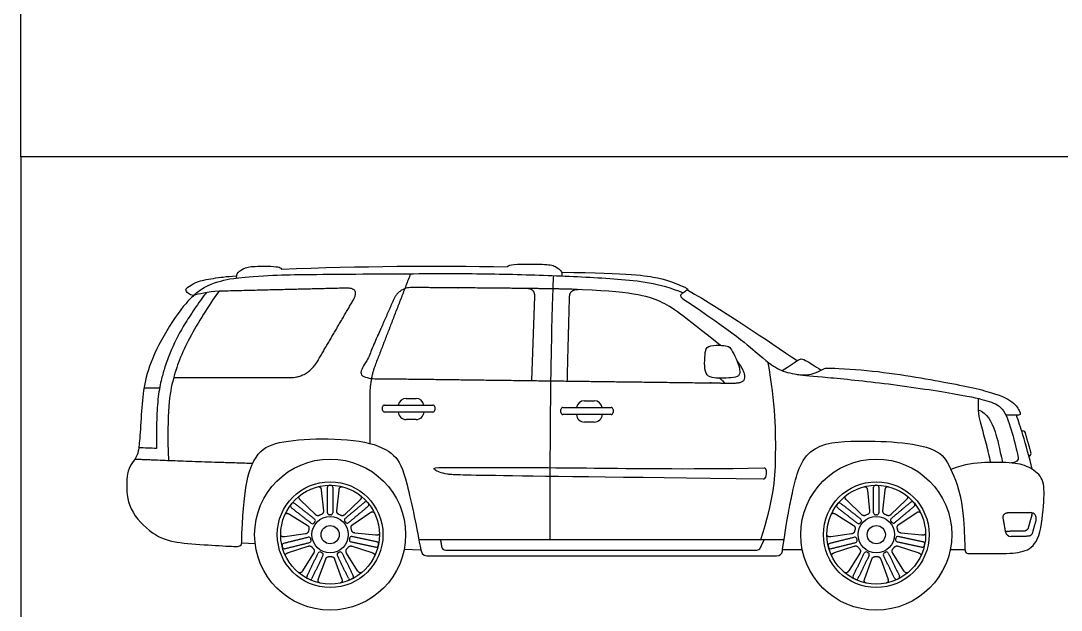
# Model space of a CAD drawing. Header units: millimetres. Extents: x 0.5 to 46.1, y 0.3 to 28.2.
# Drawn here: x 23.8 to 29.63, y 3.29 to 6.6 of the extents above; entities that cross this region are included whole.
import ezdxf

# ---------------------------------------------------------------- set-up
doc = ezdxf.new("R2010")
doc.units = ezdxf.units.MM
doc.layers.add('AG-TRANSPORT', color=7, linetype='Continuous', true_color=0x66ccff)
doc.layers.add('X-VPRT', color=6, linetype='Continuous', true_color=0xff00ff)

msp = doc.modelspace()

# ---------------------------------------------------------------- linework, layer by layer
at = {"layer": 'AG-TRANSPORT'}
msp.add_line((26.0285, 3.691), (28.076, 3.691), dxfattribs=at)
for points in [[(26.6621, 4.5804), (26.6784, 5.0525)], [(24.5756, 4.5376), (24.4879, 4.5376)], [(25.4816, 3.9671), (25.4938, 3.8514)], [(25.5692, 3.8514), (25.5814, 3.9671)], [(28.5424, 3.9671), (28.5546, 3.8514)], [(28.63, 3.8514), (28.6422, 3.9671)], [(25.4493, 3.8296), (25.3657, 3.9105)], [(25.6974, 3.9105), (25.6137, 3.8296)], [(28.5101, 3.8296), (28.4265, 3.9105)], [(28.7582, 3.9105), (28.6745, 3.8296)], [(25.3042, 3.8319), (25.4029, 3.7703)], [(25.4776, 3.8282), (25.4728, 3.8259)], [(25.4823, 3.8305), (25.4776, 3.8282)], [(25.5854, 3.8282), (25.5807, 3.8305)], [(25.5902, 3.8259), (25.5854, 3.8282)], [(25.6582, 3.7747), (25.7547, 3.8397)], [(28.365, 3.8319), (28.4637, 3.7703)], [(28.5384, 3.8282), (28.5336, 3.8259)], [(28.5431, 3.8305), (28.5384, 3.8282)], [(28.6462, 3.8282), (28.6415, 3.8305)], [(28.651, 3.8259), (28.6462, 3.8282)], [(28.719, 3.7747), (28.8155, 3.8397)], [(25.4112, 3.7432), (25.4101, 3.738)], [(25.4123, 3.7484), (25.4112, 3.7432)], [(25.6509, 3.7474), (25.6496, 3.7525)], [(25.6521, 3.7423), (25.6509, 3.7474)], [(28.472, 3.7432), (28.4709, 3.738)], [(28.4731, 3.7484), (28.472, 3.7432)], [(28.7117, 3.7474), (28.7104, 3.7525)], [(28.7129, 3.7423), (28.7117, 3.7474)], [(25.3926, 3.7218), (25.2774, 3.7057)], [(25.7859, 3.7146), (25.6702, 3.7267)], [(28.4534, 3.7218), (28.3382, 3.7057)], [(28.8467, 3.7146), (28.731, 3.7267)], [(25.0357, 3.6712), (25.1113, 3.6683)], [(25.2979, 3.617), (25.4085, 3.653)], [(25.4313, 3.6461), (25.4346, 3.6419)], [(25.4346, 3.6419), (25.4378, 3.6377)], [(25.6252, 3.6377), (25.6284, 3.6419)], [(25.6284, 3.6419), (25.6317, 3.6461)], [(25.6545, 3.653), (25.7651, 3.617)], [(25.9466, 3.6357), (26.039, 3.6321)], [(28.0673, 3.6343), (28.1775, 3.6343)], [(28.3587, 3.617), (28.4693, 3.653)], [(28.4921, 3.6461), (28.4954, 3.6419)], [(28.4954, 3.6419), (28.4986, 3.6377)], [(28.686, 3.6377), (28.6892, 3.6419)], [(28.6892, 3.6419), (28.6925, 3.6461)], [(28.7153, 3.653), (28.8259, 3.617)], [(29.0072, 3.6343), (29.089, 3.6343)], [(25.439, 3.6139), (25.3773, 3.5153)], [(25.467, 3.4715), (25.5067, 3.5809)], [(25.5262, 3.5946), (25.5315, 3.5946)], [(25.5315, 3.5946), (25.5368, 3.5946)], [(25.5563, 3.5809), (25.596, 3.4715)], [(25.6857, 3.5153), (25.624, 3.6139)], [(28.4998, 3.6139), (28.4381, 3.5153)], [(28.5278, 3.4715), (28.5675, 3.5809)], [(28.587, 3.5946), (28.5923, 3.5946)], [(28.5923, 3.5946), (28.5976, 3.5946)], [(28.6171, 3.5809), (28.6568, 3.4715)], [(28.7465, 3.5153), (28.6848, 3.6139)]]:
    msp.add_lwpolyline(points, dxfattribs=at)
for centre, radius in [((25.5315, 3.7176), 0.4231), ((28.5923, 3.7176), 0.4231), ((25.5315, 3.7176), 0.2962), ((25.5315, 3.7176), 0.2768), ((28.5923, 3.7176), 0.2962), ((28.5923, 3.7176), 0.2768), ((25.5315, 3.7176), 0.102), ((28.5923, 3.7176), 0.102), ((25.5315, 3.7176), 0.0509), ((28.5923, 3.7176), 0.0509)]:
    msp.add_circle(centre, radius, dxfattribs=at)
for centre, radius, start, end in [((25.8367, 4.4325), 0.0111, 90, 180), ((25.9576, 4.4363), 0.0447, 90, 170.57033), ((26.013, 4.4363), 0.0447, 9.42967, 90), ((26.1068, 4.4325), 0.0111, 0, 90), ((26.9565, 4.4225), 0.0447, 90, 170.57033), ((27.0119, 4.4225), 0.0447, 9.42967, 90), ((25.8367, 4.4154), 0.0111, 180, 270), ((25.9576, 4.4069), 0.0447, 183.37292, 270), ((26.013, 4.4069), 0.0447, 270, 356.62708), ((26.1068, 4.4154), 0.0111, 270, 0), ((26.8357, 4.4187), 0.0111, 90, 180), ((26.8357, 4.4016), 0.0111, 180, 270), ((26.9565, 4.3931), 0.0447, 183.37292, 270), ((27.0119, 4.3931), 0.0447, 270, 356.62708), ((27.1058, 4.4187), 0.0111, 0, 90), ((27.1058, 4.4016), 0.0111, 270, 0), ((29.4124, 4.2826), 0.016, 106.12589, 108.43064), ((29.4124, 4.2826), 0.016, 16.12589, 106.12589), ((29.444, 4.1734), 0.016, 282.99731, 286.12589), ((29.444, 4.1734), 0.016, 286.12589, 16.12589), ((27.9639, 4.0802), 0.0107, 2.22381, 90.83007), ((27.9613, 4.0396), 0.0107, 269.30198, 347.93138), ((25.5282, 3.9826), 0.0118, 90.02403, 180.02403), ((25.5346, 3.9826), 0.0118, 0.02403, 90.02403), ((28.589, 3.9826), 0.0118, 90.02403, 180.02403), ((28.5954, 3.9826), 0.0118, 0.02403, 90.02403), ((25.3208, 3.8783), 0.0118, 141.97597, 231.97597), ((25.3248, 3.8834), 0.0118, 51.97597, 141.97597), ((25.7325, 3.8904), 0.0118, 39.97597, 129.97597), ((25.7367, 3.8854), 0.0118, 309.97597, 39.97597), ((28.3816, 3.8783), 0.0118, 141.97597, 231.97597), ((28.3856, 3.8834), 0.0118, 51.97597, 141.97597), ((28.7933, 3.8904), 0.0118, 39.97597, 129.97597), ((28.7975, 3.8854), 0.0118, 309.97597, 39.97597), ((25.4369, 3.7957), 0.0118, 321.97597, 51.97597), ((25.5282, 3.8403), 0.0118, 180.02403, 270.02403), ((25.5347, 3.8403), 0.0118, 270.02403, 0.02403), ((25.6234, 3.7989), 0.0118, 129.97597, 219.97597), ((28.4977, 3.7957), 0.0118, 321.97597, 51.97597), ((28.589, 3.8403), 0.0118, 180.02403, 270.02403), ((28.5955, 3.8403), 0.0118, 270.02403, 0.02403), ((28.6842, 3.7989), 0.0118, 129.97597, 219.97597), ((29.4573, 3.8092), 0.0316, 344.24883, 90), ((29.4343, 3.838), 0.0316, 344.24883, 2.80475), ((25.4329, 3.7906), 0.0118, 231.97597, 321.97597), ((25.6276, 3.7939), 0.0118, 219.97597, 309.97597), ((28.4937, 3.7906), 0.0118, 231.97597, 321.97597), ((28.6884, 3.7939), 0.0118, 219.97597, 309.97597), ((29.3254, 3.7675), 0.0316, 253.72582, 270.69587), ((29.3484, 3.7387), 0.0316, 190.04935, 270.69587), ((25.4117, 3.6911), 0.0118, 13.97597, 103.97597), ((25.4133, 3.6848), 0.0118, 283.97597, 13.97597), ((25.6508, 3.6889), 0.0118, 167.97597, 257.97597), ((25.6522, 3.6952), 0.0118, 77.97597, 167.97597), ((25.7914, 3.6656), 0.0118, 347.97597, 77.97597), ((28.4725, 3.6911), 0.0118, 13.97597, 103.97597), ((28.4741, 3.6848), 0.0118, 283.97597, 13.97597), ((28.7116, 3.6889), 0.0118, 167.97597, 257.97597), ((28.713, 3.6952), 0.0118, 77.97597, 167.97597), ((28.8522, 3.6656), 0.0118, 347.97597, 77.97597), ((25.2736, 3.6568), 0.0118, 103.97597, 193.97597), ((25.2751, 3.6505), 0.0118, 193.97597, 283.97597), ((25.4749, 3.6088), 0.0118, 64.02403, 154.02403), ((25.4807, 3.6059), 0.0118, 334.02403, 64.02403), ((25.5824, 3.606), 0.0118, 116.02403, 206.02403), ((25.5882, 3.6088), 0.0118, 26.02403, 116.02403), ((25.79, 3.6592), 0.0118, 257.97597, 347.97597), ((26.1773, 3.6525), 0.0213, 189.00743, 270), ((27.9232, 3.6525), 0.0213, 270, 333.89685), ((28.034, 3.6304), 0.0324, 270, 351.74532), ((28.3344, 3.6568), 0.0118, 103.97597, 193.97597), ((28.3359, 3.6505), 0.0118, 193.97597, 283.97597), ((28.5357, 3.6088), 0.0118, 64.02403, 154.02403), ((28.5415, 3.6059), 0.0118, 334.02403, 64.02403), ((28.6432, 3.606), 0.0118, 116.02403, 206.02403), ((28.649, 3.6088), 0.0118, 26.02403, 116.02403), ((28.8508, 3.6592), 0.0118, 257.97597, 347.97597), ((25.4125, 3.4808), 0.0118, 154.02403, 244.02403), ((25.4184, 3.478), 0.0118, 244.02403, 334.02403), ((25.6449, 3.4781), 0.0118, 206.02403, 296.02403), ((25.6507, 3.4809), 0.0118, 296.02403, 26.02403), ((28.4733, 3.4808), 0.0118, 154.02403, 244.02403), ((28.4792, 3.478), 0.0118, 244.02403, 334.02403), ((28.7057, 3.4781), 0.0118, 206.02403, 296.02403), ((28.7115, 3.4809), 0.0118, 296.02403, 26.02403)]:
    msp.add_arc(centre, radius, start, end, dxfattribs=at)
for points, degree, knots in [([(25.008, 5.1546), (25.0073, 5.1625), (25.0064, 5.1806), (25.0485, 5.2138), (25.0999, 5.2218), (25.2438, 5.2216), (25.2534, 5.2113), (25.2591, 5.2052)], 3, [0, 0, 0, 0, 0.275487, 0.661086, 1.159357, 1.787366, 2.073702, 2.073702, 2.073702, 2.073702]), ([(26.524, 5.218), (26.5297, 5.2241), (26.5394, 5.2344), (26.7385, 5.2336), (26.7898, 5.2257), (26.8319, 5.1925), (26.831, 5.1743), (26.8303, 5.1664)], 3, [6.199059, 6.199059, 6.199059, 6.199059, 6.485395, 7.113404, 7.611675, 7.997274, 8.272761, 8.272761, 8.272761, 8.272761]), ([(24.7662, 5.0565), (24.7391, 5.0619), (24.7231, 5.0836), (24.7203, 5.0961), (24.7635, 5.1227), (24.8096, 5.1436), (24.9349, 5.1618), (24.9731, 5.1649), (25.0077, 5.1663)], 3, [0, 0, 0, 0, 0.788432, 1.576864, 2.365296, 3.153728, 3.94216, 4.563621, 4.563621, 4.563621, 4.563621]), ([(24.7662, 5.0565), (24.8154, 5.1065), (24.9372, 5.1455), (24.9894, 5.1551), (25.2323, 5.1725), (25.4246, 5.1758), (25.9821, 5.179), (26.3756, 5.1813), (26.7846, 5.1695), (27.1459, 5.152), (27.3732, 5.1283), (27.5102, 5.0723)], 3, [0, 0, 0, 0, 0.734495, 1.46899, 1.46899, 1.797409, 2.585841, 3.374273, 4.162705, 4.951137, 5.736955, 5.736955, 5.736955, 5.736955]), ([(25.9821, 5.179), (25.8816, 4.9194), (25.7851, 4.6699), (25.7533, 4.5876), (25.7533, 4.4858), (25.7533, 4.3571), (25.7533, 4.2285)], 2, [0.035579, 0.035579, 0.035579, 1.791132, 1.791132, 2.414547, 2.414547, 3.258581, 3.258581, 3.258581]), ([(24.9095, 5.0808), (24.846, 5.0768), (24.7915, 5.0658), (24.7662, 5.0565), (24.756, 5.0483), (24.6841, 4.9779), (24.5453, 4.7443), (24.4893, 4.5753), (24.4752, 4.4366), (24.4653, 4.2549), (24.4566, 4.1784), (24.449, 4.1601), (24.4381, 4.1413)], 3, [0, 0, 0, 0, 0.445751, 0.445751, 0.445751, 0.925007, 1.404263, 1.883519, 2.362775, 2.842031, 3.321288, 3.800544, 3.800544, 3.800544, 3.800544]), ([(24.8364, 5.0728), (24.8336, 5.0691), (24.8111, 5.0387), (24.7605, 4.9665), (24.6952, 4.8655), (24.6427, 4.7618), (24.6064, 4.6623), (24.5881, 4.5979), (24.5759, 4.5423), (24.5645, 4.4671), (24.5575, 4.352), (24.558, 4.2551), (24.5591, 4.2002), (24.5257, 4.2016), (24.4924, 4.203), (24.459, 4.2044)], 3, [0.232292, 0.232292, 0.232292, 0.232292, 0.27773, 0.597198, 0.923934, 1.461256, 1.738998, 1.964829, 2.120228, 2.299359, 2.712778, 3.253525, 3.253525, 3.253525, 3.582913, 3.582913, 3.582913, 3.582913]), ([(24.9095, 5.0808), (24.8643, 5.0228), (24.735, 4.8188), (24.6455, 4.6032), (24.6159, 4.4111), (24.6248, 4.1334)], 3, [-3.323238, -3.323238, -3.323238, -3.323238, -2.233367, -1.116684, 0, 0, 0, 0]), ([(24.6547, 4.5971), (25.0528, 4.5971), (25.306, 4.5971), (25.3988, 4.5971), (25.4562, 4.6805), (25.5592, 4.8568), (25.6622, 5.0331), (25.6987, 5.1003), (25.621, 5.098), (25.2948, 5.0904), (24.9095, 5.0808)], 2, [-2.688979, -2.688979, -2.688979, -0.073099, -0.073099, 0.530164, 0.530164, 1.869768, 1.869768, 2.362005, 2.362005, 4.980502, 4.980502, 4.980502]), ([(26.8607, 4.5779), (26.8669, 4.8177), (26.8732, 5.0474), (26.8741, 5.0923), (26.9221, 5.0907)], 2, [0, 0, 0, 1.574518, 1.574518, 1.845921, 1.845921, 1.845921]), ([(28.0647, 4.6364), (28.1518, 4.6947), (28.1711, 4.707), (28.2001, 4.6923), (28.2448, 4.6637), (28.2835, 4.6394)], 3, [0, 0, 0, 0, 0.284846, 0.569692, 0.8353351, 0.8353351, 0.8353351, 0.8353351]), ([(28.1451, 4.6157), (28.1799, 4.61), (28.252, 4.6153), (28.2948, 4.6501), (28.3238, 4.6518), (28.5801, 4.6384), (28.9313, 4.5825), (29.244, 4.5191), (29.3667, 4.462), (29.4012, 4.4004), (29.4006, 4.3857), (29.3777, 4.3866), (29.3186, 4.3871)], 3, [0, 0, 0, 0, 0.588467, 1.004904, 1.364562, 1.364562, 2.032186, 2.699809, 3.367433, 4.035056, 4.70268, 5.370303, 5.370303, 5.370303, 5.370303]), ([(27.7139, 4.5937), (27.7189, 4.5899), (27.7287, 4.5819), (27.7394, 4.5718), (27.7445, 4.5665)], 3, [0, 0, 0, 0, 0.2488703, 0.5179877, 0.5179877, 0.5179877, 0.5179877]), ([(29.1642, 4.4797), (29.1581, 4.4124), (29.1789, 4.3319), (29.2036, 4.2439), (29.2224, 4.1688), (29.2314, 4.1217)], 3, [0, 0, 0, 0, 0.451285, 0.902571, 1.253272, 1.253272, 1.253272, 1.253272]), ([(29.1632, 4.4166), (29.2142, 4.3985), (29.2591, 4.3127), (29.282, 4.2037), (29.2994, 4.1218)], 3, [0, 0, 0, 0, 0.712395, 1.257981, 1.257981, 1.257981, 1.257981]), ([(29.4663, 4.0834), (29.451, 4.1483), (29.4152, 4.2768), (29.3905, 4.3501), (29.3777, 4.3866)], 3, [0, 0, 0, 0, 0.809883, 1.426951, 1.426951, 1.426951, 1.426951]), ([(28.0673, 3.6343), (28.097, 3.8314), (28.116, 3.921), (28.1819, 4.2298), (28.497, 4.2453), (28.7439, 4.2375), (28.9601, 4.1936), (29.0107, 4.0819), (29.0706, 3.9445), (29.0807, 3.805), (29.0861, 3.7311), (29.0886, 3.6742), (29.0891, 3.6281), (29.0944, 3.612), (29.1149, 3.6109), (29.3174, 3.6109), (29.4333, 3.6186), (29.5122, 3.6843), (29.5343, 3.9216), (29.5343, 4.0319), (29.4584, 4.0955), (29.3669, 4.1234), (29.2002, 4.1224), (29.091, 4.1154), (29.0103, 4.0817)], 3, [6.929659, 6.929659, 6.929659, 6.929659, 7.776543, 8.623428, 9.470312, 10.317197, 11.164081, 12.010966, 12.85785, 12.85785, 12.85785, 13.419062, 13.419062, 13.541299, 14.007523, 14.473747, 14.939971, 15.406195, 15.87242, 16.338644, 16.804868, 17.271092, 17.737316, 18.203541, 18.203541, 18.203541, 18.203541]), ([(27.9611, 4.0289), (26.2774, 4.0495), (26.1738, 4.0508), (26.1094, 4.0836), (26.1068, 4.0954), (26.3107, 4.0941), (27.0119, 4.0928), (27.4708, 4.0838), (27.9638, 4.0909)], 3, [0.211449, 0.211449, 0.211449, 0.211449, 2.257377, 4.306683, 6.355988, 8.405293, 10.454599, 12.489891, 12.489891, 12.489891, 12.489891]), ([(26.039, 3.6321), (26.045, 3.598), (26.0767, 3.598), (26.0979, 3.598), (26.1103, 3.598)], 3, [0, 0, 0, 0, 1.732415, 2.24446, 2.24446, 2.24446, 2.24446])]:
    msp.add_open_spline(points, degree=degree, knots=knots, dxfattribs=at)
for points, degree in [([(25.2591, 5.2052), (25.7077, 5.2215), (26.1103, 5.2256), (26.524, 5.218)], 3), ([(26.7643, 3.691), (26.7643, 4.6036), (26.7768, 5.0352), (26.7845, 5.1683)], 3), ([(26.8283, 5.1878), (27.2159, 5.1822), (27.3912, 5.1567), (27.5089, 5.1086), (27.5409, 5.0919), (27.5293, 5.0852), (27.5101, 5.0724), (27.4848, 5.0547), (27.5091, 5.0386)], 3), ([(26.6784, 5.0525), (26.6798, 5.0955), (26.6298, 5.0961)], 2), ([(27.7202, 4.7778), (27.4998, 4.9502), (27.4065, 5.0299), (27.2148, 5.0802), (26.8882, 5.092)], 3), ([(27.534, 5.0885), (27.7457, 4.9667), (27.9802, 4.8053), (28.1498, 4.6923)], 3), ([(27.5091, 5.0386), (27.7933, 4.8494), (27.9664, 4.6945), (28.0474, 4.6379), (28.1396, 4.6128), (28.2848, 4.6023), (28.6478, 4.5667), (29.089, 4.4997), (29.2203, 4.4662), (29.3041, 4.4375), (29.3495, 4.3098), (29.3899, 4.1513), (29.391, 4.1238), (29.3499, 4.119)], 3), ([(27.7103, 4.7779), (27.6904, 4.7781), (27.6433, 4.7781), (27.6331, 4.7414), (27.6291, 4.678), (27.6331, 4.6136), (27.6693, 4.5955), (27.7202, 4.5926), (27.7818, 4.5958), (27.8259, 4.6032), (27.8316, 4.6382), (27.8078, 4.7044), (27.7796, 4.7581), (27.7626, 4.7768), (27.7302, 4.7777), (27.7103, 4.7779)], 3), ([(27.9455, 3.691), (28.0159, 3.9148), (28.0349, 4.1116), (28.0265, 4.4572), (27.9873, 4.6825)], 3), ([(25.8256, 4.4154), (25.8256, 4.4239), (25.8256, 4.4325)], 2), ([(25.8367, 4.4436), (25.9718, 4.4436), (26.1068, 4.4436)], 2), ([(25.9576, 4.481), (25.9853, 4.481), (26.013, 4.481)], 2), ([(26.118, 4.4325), (26.118, 4.4239), (26.118, 4.4154)], 2), ([(26.9565, 4.4672), (26.9842, 4.4672), (27.0119, 4.4672)], 2), ([(26.1068, 4.4043), (25.9718, 4.4043), (25.8367, 4.4043)], 2), ([(26.8245, 4.4016), (26.8245, 4.4101), (26.8245, 4.4187)], 2), ([(26.8357, 4.4298), (26.9707, 4.4298), (27.1058, 4.4298)], 2), ([(27.1058, 4.3905), (26.9707, 4.3905), (26.8357, 4.3905)], 2), ([(27.1169, 4.4187), (27.1169, 4.4101), (27.1169, 4.4016)], 2), ([(26.013, 4.3622), (25.9853, 4.3622), (25.9576, 4.3622)], 2), ([(27.0119, 4.3484), (26.9842, 4.3484), (26.9565, 4.3484)], 2), ([(29.4593, 4.1779), (29.4435, 4.2324), (29.4278, 4.287)], 2), ([(25.0357, 3.6712), (25.0441, 3.9777), (25.1017, 4.1658), (25.205, 4.2342), (25.4379, 4.2605), (25.7509, 4.2459), (25.9042, 4.1669), (25.9545, 4.0559), (26.0201, 3.7431), (26.039, 3.6321)], 3), ([(24.4381, 4.1413), (24.394, 4.088), (24.3913, 4.0217), (24.3913, 3.86), (24.5428, 3.7099), (24.6587, 3.671), (24.8529, 3.66), (25.0123, 3.649), (25.0343, 3.6527), (25.0357, 3.6712)], 3), ([(24.4381, 4.1413), (24.6047, 4.1328), (25.0981, 4.1177)], 2), ([(27.9746, 4.0807), (27.9752, 4.0639), (27.9743, 4.0495), (27.9717, 4.0374)], 3), ([(25.4637, 3.9859), (25.4793, 3.9894), (25.4816, 3.9671)], 2), ([(25.5165, 3.8403), (25.5164, 3.9114), (25.5164, 3.9826)], 2), ([(25.5282, 3.9944), (25.5298, 3.9944), (25.5314, 3.9944)], 2), ([(25.5314, 3.9944), (25.533, 3.9944), (25.5346, 3.9944)], 2), ([(25.5464, 3.9826), (25.5464, 3.9115), (25.5465, 3.8403)], 2), ([(25.5814, 3.9671), (25.5838, 3.9894), (25.5993, 3.9859)], 2), ([(28.5245, 3.9859), (28.5401, 3.9894), (28.5424, 3.9671)], 2), ([(28.5773, 3.8403), (28.5772, 3.9114), (28.5772, 3.9826)], 2), ([(28.589, 3.9944), (28.5906, 3.9944), (28.5922, 3.9944)], 2), ([(28.5922, 3.9944), (28.5938, 3.9944), (28.5954, 3.9944)], 2), ([(28.6072, 3.9826), (28.6072, 3.9115), (28.6073, 3.8403)], 2), ([(28.6422, 3.9671), (28.6446, 3.9894), (28.6601, 3.9859)], 2), ([(25.3657, 3.9105), (25.3495, 3.9261), (25.3618, 3.9362)], 2), ([(25.7012, 3.9362), (25.7135, 3.9261), (25.6974, 3.9105)], 2), ([(28.4265, 3.9105), (28.4103, 3.9261), (28.4226, 3.9362)], 2), ([(28.762, 3.9362), (28.7743, 3.9261), (28.7582, 3.9105)], 2), ([(25.3135, 3.8881), (25.3125, 3.8868), (25.3115, 3.8855)], 2), ([(25.3155, 3.8907), (25.3145, 3.8894), (25.3135, 3.8881)], 2), ([(25.3135, 3.869), (25.3696, 3.8252), (25.4257, 3.7814)], 2), ([(25.4441, 3.805), (25.3881, 3.8488), (25.332, 3.8927)], 2), ([(25.4938, 3.8514), (25.4954, 3.8368), (25.4823, 3.8305)], 2), ([(25.5807, 3.8305), (25.5677, 3.8368), (25.5692, 3.8514)], 2), ([(25.725, 3.8994), (25.6704, 3.8536), (25.6159, 3.8079)], 2), ([(25.6351, 3.7849), (25.6897, 3.8307), (25.7442, 3.8764)], 2), ([(25.7436, 3.8954), (25.7426, 3.8967), (25.7415, 3.8979)], 2), ([(25.7457, 3.8929), (25.7446, 3.8942), (25.7436, 3.8954)], 2), ([(28.3743, 3.8881), (28.3733, 3.8868), (28.3723, 3.8855)], 2), ([(28.3763, 3.8907), (28.3753, 3.8894), (28.3743, 3.8881)], 2), ([(28.3743, 3.869), (28.4304, 3.8252), (28.4865, 3.7814)], 2), ([(28.5049, 3.805), (28.4489, 3.8488), (28.3928, 3.8927)], 2), ([(28.5546, 3.8514), (28.5562, 3.8368), (28.5431, 3.8305)], 2), ([(28.6415, 3.8305), (28.6285, 3.8368), (28.63, 3.8514)], 2), ([(28.7858, 3.8994), (28.7312, 3.8536), (28.6767, 3.8079)], 2), ([(28.6959, 3.7849), (28.7505, 3.8307), (28.805, 3.8764)], 2), ([(28.8044, 3.8954), (28.8034, 3.8967), (28.8023, 3.8979)], 2), ([(28.8065, 3.8929), (28.8054, 3.8942), (28.8044, 3.8954)], 2), ([(25.2783, 3.8294), (25.2852, 3.8438), (25.3042, 3.8319)], 2), ([(25.4728, 3.8259), (25.4598, 3.8195), (25.4493, 3.8296)], 2), ([(25.5315, 3.8285), (25.5298, 3.8285), (25.5282, 3.8285)], 2), ([(25.5347, 3.8285), (25.5331, 3.8285), (25.5315, 3.8285)], 2), ([(25.6137, 3.8296), (25.6032, 3.8195), (25.5902, 3.8259)], 2), ([(25.6144, 3.7914), (25.6155, 3.7901), (25.6165, 3.7889)], 2), ([(25.7547, 3.8397), (25.7733, 3.8523), (25.7806, 3.8382)], 2), ([(28.3391, 3.8294), (28.346, 3.8438), (28.365, 3.8319)], 2), ([(28.5336, 3.8259), (28.5206, 3.8195), (28.5101, 3.8296)], 2), ([(28.5923, 3.8285), (28.5906, 3.8285), (28.589, 3.8285)], 2), ([(28.5955, 3.8285), (28.5939, 3.8285), (28.5923, 3.8285)], 2), ([(28.6745, 3.8296), (28.664, 3.8195), (28.651, 3.8259)], 2), ([(28.6752, 3.7914), (28.6763, 3.7901), (28.6773, 3.7889)], 2), ([(28.8155, 3.8397), (28.8341, 3.8523), (28.8414, 3.8382)], 2), ([(29.3173, 3.7332), (29.3105, 3.7713), (29.3038, 3.8095)], 2), ([(29.33, 3.8408), (29.3936, 3.8408), (29.4573, 3.8408)], 2), ([(29.4647, 3.8295), (29.4544, 3.793), (29.4441, 3.7564)], 2), ([(29.4877, 3.8006), (29.4774, 3.7641), (29.4671, 3.7276)], 2), ([(25.4101, 3.738), (25.4071, 3.7238), (25.3926, 3.7218)], 2), ([(25.4029, 3.7703), (25.4153, 3.7625), (25.4123, 3.7484)], 2), ([(25.4422, 3.7834), (25.4432, 3.7847), (25.4442, 3.7859)], 2), ([(25.4442, 3.7859), (25.4451, 3.7872), (25.4461, 3.7885)], 2), ([(25.6165, 3.7889), (25.6175, 3.7876), (25.6186, 3.7864)], 2), ([(25.6496, 3.7525), (25.6461, 3.7666), (25.6582, 3.7747)], 2), ([(25.6702, 3.7267), (25.6557, 3.7282), (25.6521, 3.7423)], 2), ([(28.4709, 3.738), (28.4679, 3.7238), (28.4534, 3.7218)], 2), ([(28.4637, 3.7703), (28.4761, 3.7625), (28.4731, 3.7484)], 2), ([(28.503, 3.7834), (28.504, 3.7847), (28.505, 3.7859)], 2), ([(28.505, 3.7859), (28.506, 3.7872), (28.5069, 3.7885)], 2), ([(28.6773, 3.7889), (28.6783, 3.7876), (28.6794, 3.7864)], 2), ([(28.7104, 3.7525), (28.7069, 3.7666), (28.719, 3.7747)], 2), ([(28.731, 3.7267), (28.7165, 3.7282), (28.7129, 3.7423)], 2), ([(29.4188, 3.7371), (29.3723, 3.7365), (29.3258, 3.7359)], 2), ([(25.2774, 3.7057), (25.2552, 3.7026), (25.2548, 3.7185)], 2), ([(25.4089, 3.7025), (25.3398, 3.6854), (25.2707, 3.6682)], 2), ([(25.278, 3.6391), (25.347, 3.6563), (25.4161, 3.6734)], 2), ([(25.4239, 3.6908), (25.4235, 3.6924), (25.4231, 3.694)], 2), ([(25.4247, 3.6877), (25.4243, 3.6893), (25.4239, 3.6908)], 2), ([(25.64, 3.6945), (25.6396, 3.6929), (25.6393, 3.6913)], 2), ([(25.6407, 3.6977), (25.6403, 3.6961), (25.64, 3.6945)], 2), ([(25.6484, 3.6774), (25.718, 3.6626), (25.7876, 3.6477)], 2), ([(25.7938, 3.6771), (25.7242, 3.6919), (25.6546, 3.7067)], 2), ([(25.8081, 3.7282), (25.8082, 3.7122), (25.7859, 3.7146)], 2), ([(26.1497, 3.691), (26.153, 3.6701), (26.1563, 3.6492)], 2), ([(27.9423, 3.6431), (27.954, 3.6671), (27.9657, 3.691)], 2), ([(28.3382, 3.7057), (28.316, 3.7026), (28.3156, 3.7185)], 2), ([(28.4697, 3.7025), (28.4006, 3.6854), (28.3315, 3.6682)], 2), ([(28.3388, 3.6391), (28.4078, 3.6563), (28.4769, 3.6734)], 2), ([(28.4847, 3.6908), (28.4843, 3.6924), (28.4839, 3.694)], 2), ([(28.4855, 3.6877), (28.4851, 3.6893), (28.4847, 3.6908)], 2), ([(28.7008, 3.6945), (28.7004, 3.6929), (28.7001, 3.6913)], 2), ([(28.7015, 3.6977), (28.7011, 3.6961), (28.7008, 3.6945)], 2), ([(28.7092, 3.6774), (28.7788, 3.6626), (28.8484, 3.6477)], 2), ([(28.8546, 3.6771), (28.785, 3.6919), (28.7154, 3.7067)], 2), ([(28.8689, 3.7282), (28.869, 3.7122), (28.8467, 3.7146)], 2), ([(29.4418, 3.7082), (29.3953, 3.7076), (29.3488, 3.7071)], 2), ([(25.2622, 3.6539), (25.2626, 3.6524), (25.263, 3.6508)], 2), ([(25.263, 3.6508), (25.2633, 3.6492), (25.2637, 3.6476)], 2), ([(25.2832, 3.5955), (25.2765, 3.61), (25.2979, 3.617)], 2), ([(25.4085, 3.653), (25.4224, 3.6575), (25.4313, 3.6461)], 2), ([(25.4378, 3.6377), (25.4468, 3.6263), (25.439, 3.6139)], 2), ([(25.48, 3.6193), (25.4815, 3.6186), (25.4829, 3.6179)], 2), ([(25.4829, 3.6179), (25.4844, 3.6172), (25.4859, 3.6165)], 2), ([(25.5773, 3.6165), (25.5787, 3.6172), (25.5802, 3.618)], 2), ([(25.5802, 3.618), (25.5816, 3.6187), (25.5831, 3.6194)], 2), ([(25.624, 3.6139), (25.6163, 3.6263), (25.6252, 3.6377)], 2), ([(25.6317, 3.6461), (25.6406, 3.6575), (25.6545, 3.653)], 2), ([(25.7651, 3.617), (25.7865, 3.61), (25.7799, 3.5955)], 2), ([(25.8015, 3.6568), (25.8019, 3.6584), (25.8022, 3.66)], 2), ([(25.8022, 3.66), (25.8025, 3.6616), (25.8029, 3.6631)], 2), ([(26.1773, 3.6312), (27.0503, 3.6312), (27.9232, 3.6312)], 2), ([(28.0661, 3.6257), (28.0665, 3.6286), (28.0669, 3.6314), (28.0673, 3.6343)], 3), ([(28.323, 3.6539), (28.3234, 3.6524), (28.3238, 3.6508)], 2), ([(28.3238, 3.6508), (28.3241, 3.6492), (28.3245, 3.6476)], 2), ([(28.344, 3.5955), (28.3373, 3.61), (28.3587, 3.617)], 2), ([(28.4693, 3.653), (28.4832, 3.6575), (28.4921, 3.6461)], 2), ([(28.4986, 3.6377), (28.5076, 3.6263), (28.4998, 3.6139)], 2), ([(28.5408, 3.6193), (28.5423, 3.6186), (28.5437, 3.6179)], 2), ([(28.5437, 3.6179), (28.5452, 3.6172), (28.5467, 3.6165)], 2), ([(28.6381, 3.6165), (28.6395, 3.6172), (28.641, 3.618)], 2), ([(28.641, 3.618), (28.6424, 3.6187), (28.6439, 3.6194)], 2), ([(28.6848, 3.6139), (28.6771, 3.6263), (28.686, 3.6377)], 2), ([(28.6925, 3.6461), (28.7014, 3.6575), (28.7153, 3.653)], 2), ([(28.8259, 3.617), (28.8473, 3.61), (28.8407, 3.5955)], 2), ([(28.8623, 3.6568), (28.8627, 3.6584), (28.863, 3.66)], 2), ([(28.863, 3.66), (28.8633, 3.6616), (28.8637, 3.6631)], 2), ([(25.402, 3.486), (25.4331, 3.5499), (25.4643, 3.6139)], 2), ([(25.4913, 3.6008), (25.4601, 3.5368), (25.4289, 3.4728)], 2), ([(25.5067, 3.5809), (25.5117, 3.5946), (25.5262, 3.5946)], 2), ([(25.5368, 3.5946), (25.5513, 3.5946), (25.5563, 3.5809)], 2), ([(25.6343, 3.4729), (25.6031, 3.5369), (25.5719, 3.6008)], 2), ([(25.5988, 3.614), (25.63, 3.55), (25.6613, 3.4861)], 2), ([(26.1103, 3.598), (26.7516, 3.598), (27.3928, 3.598), (28.034, 3.598)], 3), ([(28.4628, 3.486), (28.4939, 3.5499), (28.5251, 3.6139)], 2), ([(28.5521, 3.6008), (28.5209, 3.5368), (28.4897, 3.4728)], 2), ([(28.5675, 3.5809), (28.5725, 3.5946), (28.587, 3.5946)], 2), ([(28.5976, 3.5946), (28.6121, 3.5946), (28.6171, 3.5809)], 2), ([(28.6951, 3.4729), (28.6639, 3.5369), (28.6327, 3.6008)], 2), ([(28.6596, 3.614), (28.6908, 3.55), (28.7221, 3.4861)], 2), ([(25.3773, 3.5153), (25.3654, 3.4962), (25.3529, 3.5062)], 2), ([(25.7101, 3.5062), (25.6976, 3.4962), (25.6857, 3.5153)], 2), ([(28.4381, 3.5153), (28.4262, 3.4962), (28.4137, 3.5062)], 2), ([(28.7709, 3.5062), (28.7584, 3.4962), (28.7465, 3.5153)], 2), ([(25.4103, 3.4688), (25.4088, 3.4695), (25.4074, 3.4702)], 2), ([(25.4132, 3.4674), (25.4118, 3.4681), (25.4103, 3.4688)], 2), ([(25.4748, 3.4467), (25.4593, 3.4504), (25.467, 3.4715)], 2), ([(25.596, 3.4715), (25.6037, 3.4504), (25.5882, 3.4467)], 2), ([(25.6529, 3.4689), (25.6515, 3.4682), (25.65, 3.4675)], 2), ([(25.6559, 3.4703), (25.6544, 3.4696), (25.6529, 3.4689)], 2), ([(28.4711, 3.4688), (28.4696, 3.4695), (28.4682, 3.4702)], 2), ([(28.474, 3.4674), (28.4726, 3.4681), (28.4711, 3.4688)], 2), ([(28.5356, 3.4467), (28.5201, 3.4504), (28.5278, 3.4715)], 2), ([(28.6568, 3.4715), (28.6645, 3.4504), (28.649, 3.4467)], 2), ([(28.7137, 3.4689), (28.7123, 3.4682), (28.7108, 3.4675)], 2), ([(28.7167, 3.4703), (28.7152, 3.4696), (28.7137, 3.4689)], 2)]:
    msp.add_open_spline(points, degree=degree, dxfattribs=at)
for points, weights, degree, knots in [([(26.8882, 5.092), (26.7219, 5.0957), (26.4221, 5.0989), (25.9889, 5.1015), (25.9424, 5.1025), (25.9038, 5.0767), (25.8869, 5.0334), (25.8266, 4.8964), (25.7663, 4.7593), (25.706, 4.6223), (25.703, 4.6156), (25.7036, 4.6083), (25.7076, 4.6022), (25.7115, 4.596), (25.7179, 4.5925), (25.7252, 4.5924), (26.4115, 4.5836), (27.1001, 4.5748), (27.7912, 4.566), (27.824, 4.5669), (27.8811, 4.5766), (27.8371, 4.6614), (27.8118, 4.6911)], [1, 1, 1, 1, 0.880047190469, 0.880047190469, 1, 1, 1, 1, 0.920574049863, 0.920574049863, 1, 0.920574049863, 0.920574049863, 1, 1, 1, 1, 1, 1, 1, 1], 3, [0, 0, 0, 0, 3.455893, 3.455893, 3.455893, 3.884341, 3.884341, 3.884341, 5.357956, 5.357956, 5.357956, 5.426943, 5.426943, 5.426943, 5.495931, 5.495931, 5.495931, 11.162662, 11.162662, 11.162662, 11.324861, 11.472456, 11.472456, 11.472456, 11.472456]), ([(29.3038, 3.8095), (29.3016, 3.8218), (29.3096, 3.8313), (29.3176, 3.8408), (29.33, 3.8408)], [1, 0.906216766242, 1, 0.906216766242, 1], 2, [0.3424753, 0.3424753, 0.3424753, 0.4186623, 0.4186623, 0.4948492, 0.4948492, 0.4948492])]:
    msp.add_rational_spline(points, weights, degree=degree, knots=knots, dxfattribs=at)
for points in [[(29.4441, 3.7564), (29.4387, 3.7373), (29.4188, 3.7371)], [(29.4671, 3.7276), (29.4617, 3.7084), (29.4418, 3.7082)]]:
    msp.add_rational_spline(points, [1, 0.800977201451, 1], degree=2, dxfattribs=at)
at = {"layer": 'X-VPRT'}
for points in [[(23.7979, 11.9147), (33.2391, 11.9147), (33.2391, 5.8339), (23.7979, 5.8339)], [(23.7979, 5.8339), (23.7979, 0.3475), (32.9419, 0.3475), (32.9419, 5.8339)]]:
    msp.add_lwpolyline(points, close=True, dxfattribs=at)

doc.saveas('drawing.dxf')
